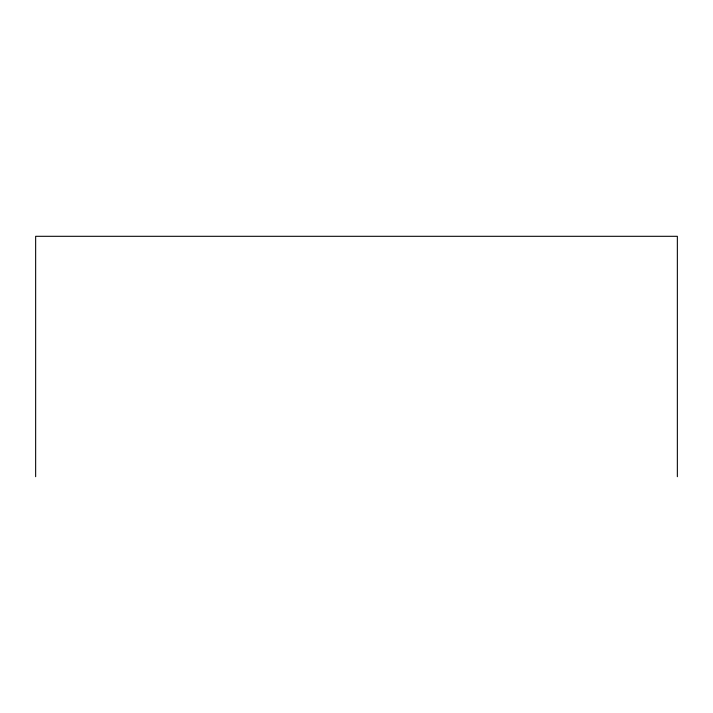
<?xml version="1.0" encoding="UTF-8"?>
<svg xmlns="http://www.w3.org/2000/svg" width="713" height="713" viewBox="0 0 713 713"><rect width="100%" height="100%" fill="white"/><g stroke="black" fill="none" stroke-linecap="round" stroke-linejoin="round"><path stroke-width="1.07" d="M677.35 476.694L677.35 236.306L35.65 236.306L35.65 476.694"/></g></svg>
